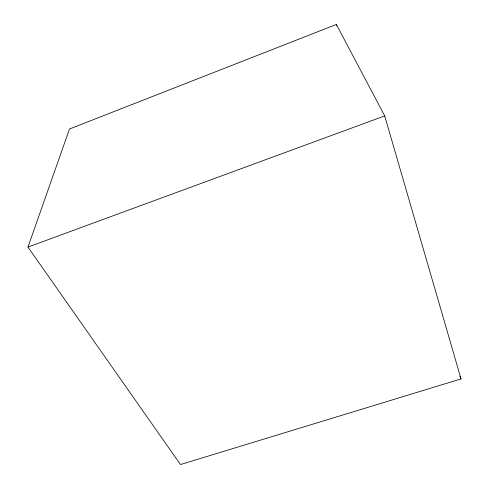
<?xml version="1.0" encoding="UTF-8"?>
<svg xmlns="http://www.w3.org/2000/svg" width="489" height="489" viewBox="0 0 489 489"><rect width="100%" height="100%" fill="white"/><g stroke="black" fill="none" stroke-linecap="round" stroke-linejoin="round"><path stroke-width="0.73" d="M27.965 247.079L69.481 129.017L336.365 24.45L384.709 115.905L461.035 378.926L180.478 464.55L27.965 247.079L384.709 115.905M459.837 376.114L461.035 378.926M336.365 24.45L336.817 25.911"/></g></svg>
